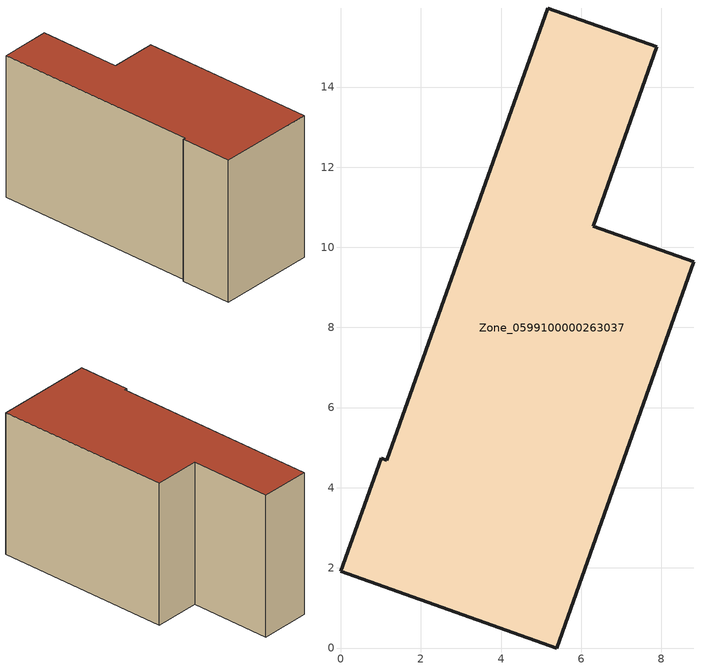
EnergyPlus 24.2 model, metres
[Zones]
Zone_0599100000263037
 floor ground (C_G): 0,1.91 1.01,4.74 1.15,4.69 5.17,15.97 7.89,15.01 6.3,10.53 8.81,9.64 5.39,0 z0
 wall outside (C_F): 1.01,4.74 0,1.91 5.39,0 8.81,9.64 6.3,10.53 7.89,15.01 5.17,15.97 1.15,4.69 1.01,4.74 z0:8.31
 roof outside (C_R): 5.17,15.97 1.15,4.69 1.01,4.74 0,1.91 5.39,0 8.81,9.64 6.3,10.53 7.89,15.01 z8.31
[BUILDING]
Pand.0599100000263037: North Axis=0; Terrain=City; Loads Convergence Tolerance Value=0.04; Temperature Convergence Tolerance Value=0.4; Solar Distribution=FullExterior; Maximum Number of Warmup Days=25; Minimum Number of Warmup Days=1
[Site:Location]
Rotterdam.The.Hague.AP_ZH_NLD Design_Conditions: Latitude=51.96; Longitude=4.45; Time Zone=1; Elevation=-4.5
[SITE:GROUNDTEMPERATURE:BUILDINGSURFACE]
18, 18, 18, 18, 18, 18, 18, 18, 18, 18, 18, 18
[MATERIAL] Thermal Absorptance=0.9; Solar Absorptance=0.7; Visible Absorptance=0.7
Name | Roughness | Thickness | Conductivity | Density | Specific Heat
G.TI.1975-1991 | MediumSmooth | 0.15 | 0.288461 | 540 | 1210
F.TI.1975-1991 | Rough | 0.3 | 0.230769 | 1920 | 840
R.TI.1975-1991 | MediumRough | 0.2 | 0.153846 | 1500 | 1000
[CONSTRUCTION]
C_G: G.TI.1975-1991
C_F: F.TI.1975-1991
C_R: R.TI.1975-1991
[ZONE]
Zone_0599100000263037: Type=1; Multiplier=1; Ceiling Height=Autocalculate; Volume=Autocalculate; Floor Area=autocalculate; Part of Total Floor Area=Yes
[ZONEINFILTRATION:DESIGNFLOWRATE]
Infil_Zone_0599100000263037: Zone or ZoneList or Space or SpaceList=Zone_0599100000263037; Schedule=AlwaysOn; Design Flow Rate Calculation Method=Flow/Area; Flow Rate per Floor Area=0.003; Constant Term Coefficient=1; Temperature Term Coefficient=0; Velocity Term Coefficient=0; Velocity Squared Term Coefficient=0
[HVACTEMPLATE:ZONE:IDEALLOADSAIRSYSTEM]
Zone_0599100000263037: Maximum Heating Supply Air Temperature=50; Minimum Cooling Supply Air Temperature=13; Maximum Heating Supply Air Humidity Ratio=0.0156; Minimum Cooling Supply Air Humidity Ratio=0.0077; Heating Limit=NoLimit; Cooling Limit=NoLimit; Dehumidification Control Type=ConstantSensibleHeatRatio; Cooling Sensible Heat Ratio=0.7; Dehumidification Setpoint=60; Humidification Control Type=None; Humidification Setpoint=30; Outdoor Air Method=None; Outdoor Air Flow Rate per Person=0.00944; Outdoor Air Flow Rate per Zone Floor Area=0; Outdoor Air Flow Rate per Zone=0; Demand Controlled Ventilation Type=None; Outdoor Air Economizer Type=NoEconomizer; Heat Recovery Type=None; Sensible Heat Recovery Effectiveness=0.7; Latent Heat Recovery Effectiveness=0.65
[ZONECONTROL:THERMOSTAT]
ThermostatControl_Zone_0599100000263037: Zone or ZoneList=Zone_0599100000263037; Control Type Schedule=DualSetpointControlType; Control 1=Thermostat_Zone_0599100000263037; Temperature Difference Between Cutout And Setpoint=0
[THERMOSTATSETPOINT:DUALSETPOINT]
Thermostat_Zone_0599100000263037: Heating Setpoint Temperature Schedule=HeatingSetpoint_Zone_0599100000263037; Cooling Setpoint Temperature Schedule=CoolingSetpoint_Zone_0599100000263037
[SCHEDULE:COMPACT]
HeatingSetpoint_Zone_0599100000263037: Through: 12/31, For: AllDays, Until: 24:00, 21
CoolingSetpoint_Zone_0599100000263037: Through: 12/31, For: AllDays, Until: 24:00, 24
DualSetpointControlType: Through: 12/31, For: AllDays, Until: 24:00, 4
AlwaysOn: Through: 12/31, For: AllDays, Until: 24:00, 1
